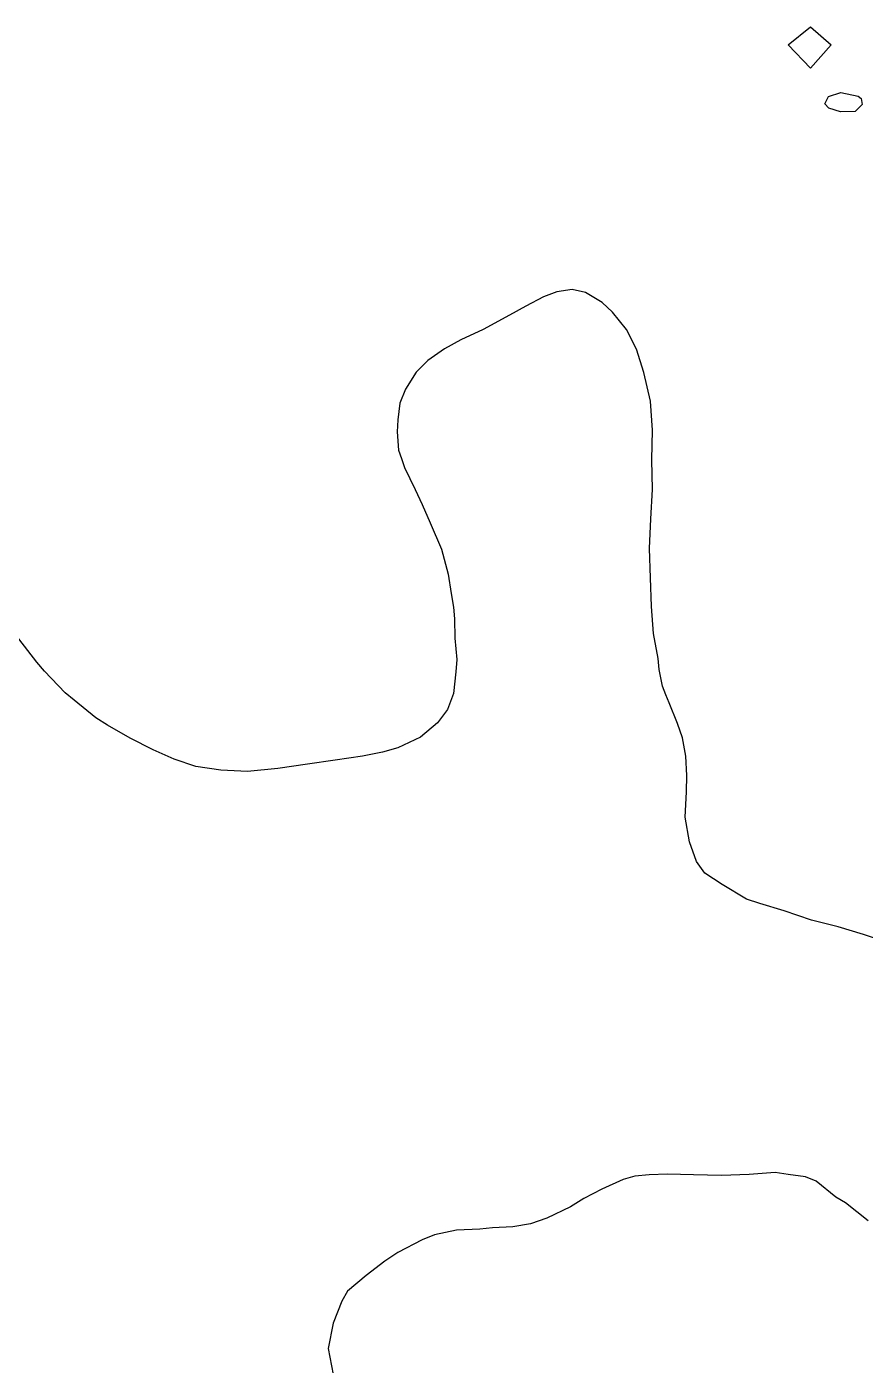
# Model space of a CAD drawing. Header units: feet. Extents: x 333642 to 335017, y 470420 to 471851.
# Drawn here: x 334745.2 to 334886.7, y 471314.7 to 471540.6 of the extents above; entities that cross this region are included whole.
import ezdxf

# ---------------------------------------------------------------- set-up
doc = ezdxf.new("R2010")
doc.units = ezdxf.units.FT
doc.header["$MEASUREMENT"] = 0
doc.layers.add('Contour', color=7, linetype='CONTINUOUS', true_color=0xffffff)

msp = doc.modelspace()

# ---------------------------------------------------------------- linework, layer by layer
at = {"layer": 'Contour', "color": 18, "linetype": 'Continuous', "true_color": 0x000000}
for points, elevation in [([(334877.5, 471540.566405), (334880.989331, 471537.5), (334877.5, 471533.558724), (334873.699708, 471537.5), (334877.5, 471540.566405)], -1), ([(334886.055896, 471528.454806), (334886.213167, 471527.436178), (334885.038616, 471526.269483), (334882.534499, 471526.227826), (334880.571696, 471526.838796), (334879.926962, 471527.565297), (334880.502814, 471528.817683), (334882.590774, 471529.478027), (334885.52157, 471528.863705), (334886.055896, 471528.454806)], -1), ([(334888.784403, 471386.548983), (334886.419283, 471387.371895), (334882.136088, 471388.625773), (334877.683383, 471389.799975), (334873.028886, 471391.330711), (334868.95701, 471392.563865), (334866.709277, 471393.336011), (334862.598224, 471395.773339), (334859.647112, 471397.712688), (334858.25457, 471399.687985), (334857.068429, 471403.002443), (334856.316422, 471407.183889), (334856.547962, 471411.434218), (334856.599745, 471414.17376), (334856.457925, 471417.434258), (334855.89808, 471420.54454), (334855.056399, 471422.973304), (334853.629501, 471426.468227), (334853.07833, 471427.790013), (334852.486165, 471429.251279), (334851.959854, 471432.070604), (334851.758147, 471433.95124), (334850.982946, 471438.177412), (334850.645735, 471442.717742), (334850.486201, 471447.534956), (334850.305167, 471452.510847), (334850.523901, 471457.507034), (334850.797364, 471462.483347), (334850.728544, 471467.494881), (334850.818645, 471472.483356), (334850.493087, 471477.349004), (334849.378267, 471482.197098), (334848.144868, 471486.180171), (334846.424795, 471489.464055), (334844.076909, 471492.379456), (334842.329951, 471494.030595), (334839.527632, 471495.732726), (334837.243982, 471496.223508), (334834.678219, 471495.854003), (334832.407693, 471494.962792), (334829.43961, 471493.393789), (334826.662331, 471491.876948), (334822.228018, 471489.458689), (334818.464599, 471487.726526), (334815.702126, 471486.214436), (334812.911469, 471484.237992), (334810.94088, 471482.292356), (334809.142267, 471479.373121), (334808.193781, 471477.02453), (334807.858218, 471474.252738), (334807.749329, 471472.187735), (334807.931937, 471469.107166), (334808.439792, 471467.689066), (334808.989398, 471466.188722), (334810.744737, 471462.481989), (334811.940704, 471459.925481), (334813.313111, 471456.822242), (334815.188511, 471452.375047), (334816.349409, 471448.184612), (334816.827164, 471444.940582), (334817.231588, 471442.624873), (334817.389042, 471440.654342), (334817.467326, 471437.364807), (334817.827993, 471433.747727), (334817.618805, 471431.665962), (334817.242362, 471428.016112), (334816.219854, 471425.332336), (334814.513242, 471423.076696), (334811.691806, 471420.675804), (334807.867838, 471418.873703), (334805.275431, 471418.123536), (334801.8865, 471417.458117), (334797.293609, 471416.755326), (334792.574962, 471416.117403), (334787.608763, 471415.358997), (334782.501607, 471414.848839), (334777.991338, 471415.068153), (334773.747568, 471415.720117), (334770.097597, 471416.977511), (334766.561183, 471418.530462), (334762.68693, 471420.4851), (334758.833288, 471422.678837), (334756.874947, 471423.953969), (334753.199561, 471426.882471), (334751.718276, 471428.171402), (334748.21506, 471431.813561), (334746.939581, 471433.341709), (334743.904899, 471437.238652)], -1.5), ([(334887.225916, 471339.022632), (334883.407696, 471342.095929), (334881.777226, 471343.035961), (334878.420764, 471345.69893), (334876.649053, 471346.454748), (334873.740466, 471346.857759), (334871.542737, 471347.178095), (334867.123197, 471346.82869), (334862.449777, 471346.673755), (334857.75646, 471346.788702), (334853.326809, 471346.92285), (334850.244029, 471346.816304), (334847.867506, 471346.543462), (334845.891439, 471346.023866), (334842.270127, 471344.373192), (334839.212609, 471342.774618), (334836.997731, 471341.408385), (334832.994801, 471339.508328), (334830.243694, 471338.540458), (334827.270527, 471338.010209), (334823.797125, 471337.852759), (334821.69314, 471337.620235), (334817.740502, 471337.48118), (334814.033238, 471336.659287), (334811.934679, 471335.838172), (334807.86583, 471333.67034), (334805.638233, 471332.221038), (334802.520585, 471329.827408), (334799.357599, 471327.149477), (334798.392844, 471325.462719), (334796.936812, 471321.743719), (334796.093272, 471317.456639), (334796.953183, 471313.079431)], -2)]:
    msp.add_lwpolyline(points, dxfattribs=dict(at, elevation=elevation))

doc.saveas('drawing.dxf')
